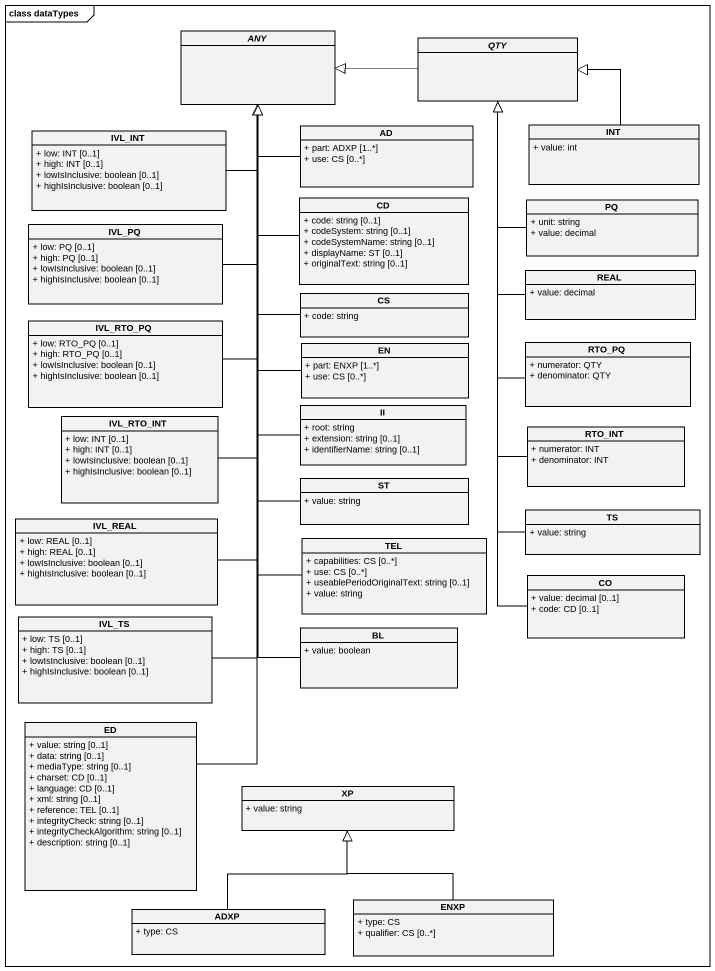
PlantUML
@startuml
mainframe class dataTypes
hide circle
hide empty members
skinparam classAttributeIconSize 0
abstract class ANY
abstract class QTY
class IVL_INT {
  + low: INT [0..1]
  + high: INT [0..1]
  + lowIsInclusive: boolean [0..1]
  + highIsInclusive: boolean [0..1]
}
class AD {
  + part: ADXP [1..*]
  + use: CS [0..*]
}
class INT {
  + value: int
}
class IVL_PQ {
  + low: PQ [0..1]
  + high: PQ [0..1]
  + lowIsInclusive: boolean [0..1]
  + highIsInclusive: boolean [0..1]
}
class CD {
  + code: string [0..1]
  + codeSystem: string [0..1]
  + codeSystemName: string [0..1]
  + displayName: ST [0..1]
  + originalText: string [0..1]
}
class PQ {
  + unit: string
  + value: decimal
}
class REAL {
  + value: decimal
}
class CS {
  + code: string
}
class IVL_RTO_PQ {
  + low: RTO_PQ [0..1]
  + high: RTO_PQ [0..1]
  + lowIsInclusive: boolean [0..1]
  + highIsInclusive: boolean [0..1]
}
class EN {
  + part: ENXP [1..*]
  + use: CS [0..*]
}
class RTO_PQ {
  + numerator: QTY
  + denominator: QTY
}
class IVL_RTO_INT {
  + low: INT [0..1]
  + high: INT [0..1]
  + lowIsInclusive: boolean [0..1]
  + highIsInclusive: boolean [0..1]
}
class II {
  + root: string
  + extension: string [0..1]
  + identifierName: string [0..1]
}
class RTO_INT {
  + numerator: INT
  + denominator: INT
}
class ST {
  + value: string
}
class IVL_REAL {
  + low: REAL [0..1]
  + high: REAL [0..1]
  + lowIsInclusive: boolean [0..1]
  + highIsInclusive: boolean [0..1]
}
class TEL {
  + capabilities: CS [0..*]
  + use: CS [0..*]
  + useablePeriodOriginalText: string [0..1]
  + value: string
}
class TS {
  + value: string
}
class CO {
  + value: decimal [0..1]
  + code: CD [0..1]
}
class IVL_TS {
  + low: TS [0..1]
  + high: TS [0..1]
  + lowIsInclusive: boolean [0..1]
  + highIsInclusive: boolean [0..1]
}
class BL {
  + value: boolean
}
class ED {
  + value: string [0..1]
  + data: string [0..1]
  + mediaType: string [0..1]
  + charset: CD [0..1]
  + language: CD [0..1]
  + xml: string [0..1]
  + reference: TEL [0..1]
  + integrityCheck: string [0..1]
  + integrityCheckAlgorithm: string [0..1]
  + description: string [0..1]
}
class XP {
  + value: string
}
class ADXP {
  + type: CS
}
class ENXP {
  + type: CS
  + qualifier: CS [0..*]
}
QTY -left-|> ANY
IVL_INT -up-|> ANY
AD -up-|> ANY
INT -up-|> QTY
IVL_PQ -up-|> ANY
CD -up-|> ANY
PQ -up-|> QTY
REAL -up-|> QTY
CS -up-|> ANY
IVL_RTO_PQ -up-|> ANY
EN -up-|> ANY
RTO_PQ -up-|> QTY
IVL_RTO_INT -up-|> ANY
II -up-|> ANY
RTO_INT -up-|> QTY
ST -up-|> ANY
IVL_REAL -up-|> ANY
TEL -up-|> ANY
TS -up-|> QTY
CO -up-|> QTY
IVL_TS -up-|> ANY
BL -up-|> ANY
ED -up-|> ANY
ADXP -up-|> XP
ENXP -up-|> XP
@enduml
